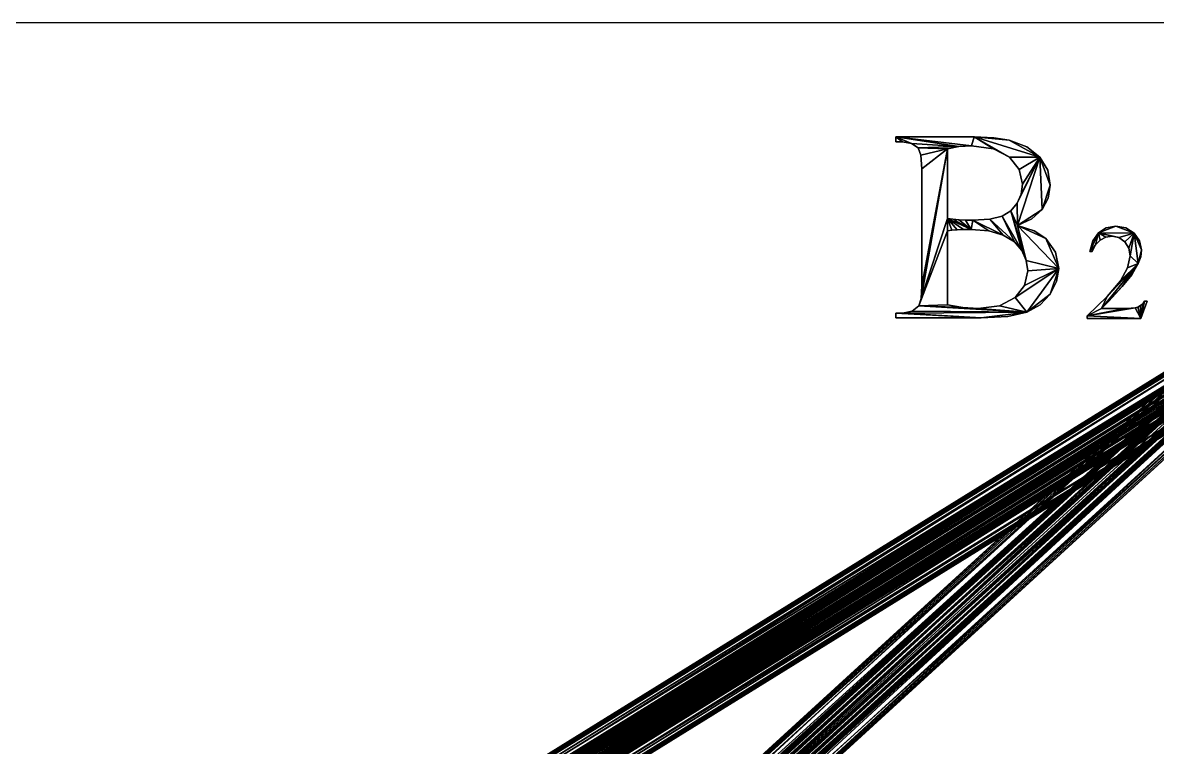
# Model space of a CAD drawing. Extents: x -12 to 200, y -2 to 100.
# Drawn here: x 31.38 to 72.85, y 73.5 to 100 of the extents above; entities that cross this region are included whole.
import ezdxf

# ---------------------------------------------------------------- set-up
doc = ezdxf.new("R2010")
doc.units = 0
doc.header["$MEASUREMENT"] = 0
for name, color, linetype in [('3õ', 7, 'CONTINUOUS'), ('AB', 7, 'CONTINUOUS'), ('DEFAULT', 7, 'CONTINUOUS'), ('´\xad.¯‗\xadÕþÛÓ', 7, 'CONTINUOUS'), ('´\xad.Ù¾¸Þ', 7, 'CONTINUOUS'), ('´\xad.‗.2', 7, 'CONTINUOUS'), ('└┬1', 7, 'CONTINUOUS')]:
    doc.layers.add(name, color=color, linetype=linetype)

# ---------------------------------------------------------------- blocks, each defined once
blk = doc.blocks.new('´\xad.‗.2G0')
at = {"layer": '´\xad.‗.2', "color": 15}
mesh = blk.add_polyface(dxfattribs=at)
corners = [(64.246, 94.649, 1.587), (64.246, 90.372, 1.587), (64.246, 94.649, 0.587), (64.21, 95.151, 1.587), (64.21, 95.151, 0.587), (64.104, 95.425, 1.587), (64.104, 95.425, 0.587), (63.867, 95.586, 1.587), (63.867, 95.586, 0.587), (63.538, 95.64, 1.587), (63.538, 95.64, 0.587), (63.289, 95.64, 1.587), (63.289, 95.64, 0.587), (63.289, 95.821, 1.587), (63.289, 95.821, 0.587), (66.15, 95.821, 0.587), (66.062, 95.494, 1.587), (65.598, 95.467, 1.587), (65.183, 95.386, 1.587), (64.217, 89.911, 1.587), (65.183, 92.842, 1.587), (66.062, 95.494, 0.587), (65.598, 95.467, 0.587), (65.183, 95.386, 0.587), (64.246, 90.372, 0.587), (64.217, 89.911, 0.587), (65.183, 92.842, 0.587)]
mesh.append_faces([[corners[k] for k in face] for face in [(10, 14, 12)]], dxfattribs={"vtx0": -1, "color": 15})
mesh.append_faces([[corners[k] for k in face] for face in [(14, 21, 15), (8, 14, 10), (6, 22, 8), (4, 23, 6), (2, 23, 4), (24, 23, 2)]], dxfattribs={"vtx0": -1, "vtx1": -1, "color": 15})
mesh.append_faces([[corners[k] for k in face] for face in [(7, 13, 17), (8, 22, 14)]], dxfattribs={"vtx0": -1, "vtx1": -1, "vtx2": -1, "color": 15})
mesh.append_faces([[corners[k] for k in face] for face in [(13, 16, 17), (5, 17, 18), (19, 18, 20), (14, 22, 21), (6, 23, 22), (25, 26, 23)]], dxfattribs={"vtx0": -1, "vtx2": -1, "color": 15})
mesh.append_faces([[corners[k] for k in face] for face in [(0, 1, 2), (3, 0, 4), (2, 4, 0), (5, 3, 6), (4, 6, 3), (7, 5, 8), (6, 8, 5), (9, 7, 10), (8, 10, 7), (11, 9, 12), (10, 12, 9), (13, 11, 14), (12, 14, 11), (14, 15, 13)]], dxfattribs={"vtx1": -1, "color": 15})
mesh.append_faces([[corners[k] for k in face] for face in [(7, 9, 13), (5, 7, 17), (3, 5, 18), (0, 3, 18), (1, 0, 18)]], dxfattribs={"vtx1": -1, "vtx2": -1, "color": 15})
mesh.append_faces([[corners[k] for k in face] for face in [(9, 11, 13)]], dxfattribs={"vtx2": -1, "color": 15})
mesh = blk.add_polyface(dxfattribs=at)
corners = [(66.15, 95.821, 1.587), (63.289, 95.821, 1.587), (66.15, 95.821, 0.587), (66.871, 95.792, 1.587), (66.871, 95.792, 0.587), (65.183, 92.842, 1.587), (65.183, 95.386, 1.587), (65.183, 92.842, 0.587), (65.183, 95.386, 0.587), (65.377, 92.812, 1.587), (65.377, 92.812, 0.587), (65.596, 92.791, 1.587), (65.596, 92.791, 0.587), (65.839, 92.778, 1.587), (65.839, 92.778, 0.587), (66.106, 92.774, 1.587), (66.106, 92.774, 0.587), (66.73, 92.812, 1.587), (66.73, 92.812, 0.587), (66.062, 95.494, 1.587), (66.862, 95.391, 1.587), (66.062, 95.494, 0.587), (66.862, 95.391, 0.587), (65.598, 95.467, 1.587), (65.598, 95.467, 0.587), (66.047, 92.437, 1.587), (67.219, 92.232, 1.587), (66.047, 92.437, 0.587), (67.219, 92.232, 0.587), (65.767, 92.435, 0.587)]
mesh.append_faces([[corners[k] for k in face] for face in [(22, 2, 21), (14, 27, 16), (12, 27, 14), (10, 27, 12), (7, 27, 10)]], dxfattribs={"vtx0": -1, "vtx1": -1, "color": 15})
mesh.append_faces([[corners[k] for k in face] for face in [(26, 15, 17), (28, 18, 16), (7, 29, 27)]], dxfattribs={"vtx0": -1, "vtx2": -1, "color": 15})
mesh.append_faces([[corners[k] for k in face] for face in [(0, 1, 2), (3, 0, 4), (2, 4, 0), (5, 6, 7), (8, 7, 6), (9, 5, 10), (7, 10, 5), (11, 9, 12), (10, 12, 9), (13, 11, 14), (12, 14, 11), (15, 13, 16), (14, 16, 13), (17, 15, 18), (16, 18, 15), (19, 20, 21), (22, 21, 20), (23, 19, 24), (21, 24, 19), (6, 23, 8), (24, 8, 23)]], dxfattribs={"vtx1": -1, "color": 15})
mesh.append_faces([[corners[k] for k in face] for face in [(20, 19, 0), (1, 0, 19), (13, 15, 25), (11, 13, 25), (9, 11, 25), (5, 9, 25)]], dxfattribs={"vtx1": -1, "vtx2": -1, "color": 15})
mesh = blk.add_polyface(dxfattribs=at)
corners = [(67.434, 95.704, 1.587), (66.871, 95.792, 1.587), (67.434, 95.704, 0.587), (66.871, 95.792, 0.587), (68.08, 95.46, 1.587), (68.08, 95.46, 0.587), (68.552, 95.081, 1.587), (68.552, 95.081, 0.587), (68.842, 94.601, 1.587), (68.842, 94.601, 0.587), (68.938, 94.053, 1.587), (68.938, 94.053, 0.587), (67.799, 94.631, 1.587), (67.917, 94.092, 1.587), (67.799, 94.631, 0.587), (67.917, 94.092, 0.587), (67.444, 95.084, 1.587), (67.444, 95.084, 0.587), (66.862, 95.391, 1.587), (66.862, 95.391, 0.587), (66.15, 95.821, 1.587), (68.635, 93.162, 1.587), (67.87, 93.731, 1.587), (66.15, 95.821, 0.587), (67.87, 93.731, 0.587)]
mesh.append_faces([[corners[k] for k in face] for face in [(23, 2, 3), (2, 7, 5), (7, 11, 9)]], dxfattribs={"vtx0": -1, "color": 15})
mesh.append_faces([[corners[k] for k in face] for face in [(17, 23, 19), (14, 7, 17), (15, 7, 14), (24, 7, 15)]], dxfattribs={"vtx0": -1, "vtx1": -1, "color": 15})
mesh.append_faces([[corners[k] for k in face] for face in [(20, 0, 6), (6, 10, 21), (16, 20, 6), (23, 7, 2), (17, 7, 23)]], dxfattribs={"vtx0": -1, "vtx1": -1, "vtx2": -1, "color": 15})
mesh.append_faces([[corners[k] for k in face] for face in [(0, 1, 2), (3, 2, 1), (4, 0, 5), (2, 5, 0), (6, 4, 7), (5, 7, 4), (8, 6, 9), (7, 9, 6), (10, 8, 11), (9, 11, 8), (12, 13, 14), (15, 14, 13), (16, 12, 17), (14, 17, 12), (18, 16, 19), (17, 19, 16)]], dxfattribs={"vtx1": -1, "color": 15})
mesh.append_faces([[corners[k] for k in face] for face in [(16, 18, 20), (12, 16, 6), (13, 12, 6), (22, 13, 6)]], dxfattribs={"vtx1": -1, "vtx2": -1, "color": 15})
mesh.append_faces([[corners[k] for k in face] for face in [(20, 1, 0), (0, 4, 6), (6, 8, 10)]], dxfattribs={"vtx2": -1, "color": 15})
mesh = blk.add_polyface(dxfattribs=at)
corners = [(63.289, 89.2, 1.587), (66.414, 89.2, 1.587), (63.289, 89.2, 0.587), (63.289, 89.38, 1.587), (63.289, 89.38, 0.587), (63.538, 89.38, 1.587), (63.538, 89.38, 0.587), (63.894, 89.446, 1.587), (63.894, 89.446, 0.587), (64.133, 89.644, 1.587), (64.133, 89.644, 0.587), (64.217, 89.911, 1.587), (64.217, 89.911, 0.587), (64.246, 90.372, 1.587), (64.246, 90.372, 0.587), (64.246, 94.649, 0.587), (65.183, 89.678, 1.587), (65.183, 92.393, 1.587), (65.183, 89.678, 0.587), (65.183, 92.393, 0.587), (65.336, 92.414, 1.587), (68.076, 89.407, 1.587), (65.183, 92.842, 1.587), (65.183, 95.386, 1.587), (65.746, 89.579, 1.587), (66.414, 89.2, 0.587), (68.076, 89.407, 0.587), (65.183, 92.842, 0.587), (65.336, 92.414, 0.587), (65.183, 95.386, 0.587), (65.746, 89.579, 0.587)]
mesh.append_faces([[corners[k] for k in face] for face in [(25, 4, 2)]], dxfattribs={"vtx0": -1, "color": 15})
mesh.append_faces([[corners[k] for k in face] for face in [(12, 29, 14), (10, 27, 12)]], dxfattribs={"vtx0": -1, "vtx1": -1, "color": 15})
mesh.append_faces([[corners[k] for k in face] for face in [(9, 22, 17), (10, 19, 27)]], dxfattribs={"vtx0": -1, "vtx1": -1, "vtx2": -1, "color": 15})
mesh.append_faces([[corners[k] for k in face] for face in [(1, 3, 5), (21, 5, 7), (22, 20, 17), (9, 17, 16), (9, 16, 24), (25, 6, 4), (26, 8, 6), (27, 19, 28), (10, 18, 19), (10, 30, 18)]], dxfattribs={"vtx0": -1, "vtx2": -1, "color": 15})
mesh.append_faces([[corners[k] for k in face] for face in [(0, 1, 2), (3, 0, 4), (2, 4, 0), (5, 3, 6), (4, 6, 3), (7, 5, 8), (6, 8, 5), (9, 7, 10), (8, 10, 7), (11, 9, 12), (10, 12, 9), (13, 11, 14), (12, 14, 11), (14, 15, 13), (16, 17, 18), (19, 18, 17), (17, 20, 19)]], dxfattribs={"vtx1": -1, "color": 15})
mesh.append_faces([[corners[k] for k in face] for face in [(11, 13, 23), (9, 11, 22)]], dxfattribs={"vtx1": -1, "vtx2": -1, "color": 15})
mesh.append_faces([[corners[k] for k in face] for face in [(1, 0, 3)]], dxfattribs={"vtx2": -1, "color": 15})
mesh = blk.add_polyface(dxfattribs=at)
corners = [(67.742, 92.579, 1.587), (68.26, 92.82, 1.587), (67.742, 92.579, 0.587), (68.26, 92.82, 0.587), (68.862, 93.581, 1.587), (68.938, 94.053, 1.587), (68.862, 93.581, 0.587), (68.938, 94.053, 0.587), (68.635, 93.162, 1.587), (68.635, 93.162, 0.587), (67.178, 92.928, 1.587), (66.73, 92.812, 1.587), (67.178, 92.928, 0.587), (66.73, 92.812, 0.587), (67.494, 93.122, 1.587), (67.494, 93.122, 0.587), (67.727, 93.399, 1.587), (67.727, 93.399, 0.587), (67.87, 93.731, 1.587), (67.87, 93.731, 0.587), (67.917, 94.092, 1.587), (67.917, 94.092, 0.587), (68.552, 95.081, 1.587), (67.627, 91.989, 1.587), (67.903, 91.67, 1.587), (68.552, 95.081, 0.587), (67.627, 91.989, 0.587), (67.903, 91.67, 0.587)]
mesh.append_faces([[corners[k] for k in face] for face in [(7, 9, 6), (9, 2, 3)]], dxfattribs={"vtx0": -1, "color": 15})
mesh.append_faces([[corners[k] for k in face] for face in [(17, 25, 19), (15, 2, 17)]], dxfattribs={"vtx0": -1, "vtx1": -1, "color": 15})
mesh.append_faces([[corners[k] for k in face] for face in [(22, 8, 0), (16, 22, 0), (25, 9, 7), (25, 2, 9), (17, 2, 25)]], dxfattribs={"vtx0": -1, "vtx1": -1, "vtx2": -1, "color": 15})
mesh.append_faces([[corners[k] for k in face] for face in [(23, 11, 10), (24, 10, 14), (26, 12, 13), (27, 15, 12)]], dxfattribs={"vtx0": -1, "vtx2": -1, "color": 15})
mesh.append_faces([[corners[k] for k in face] for face in [(0, 1, 2), (3, 2, 1), (4, 5, 6), (7, 6, 5), (8, 4, 9), (6, 9, 4), (1, 8, 3), (9, 3, 8), (10, 11, 12), (13, 12, 11), (14, 10, 15), (12, 15, 10), (16, 14, 17), (15, 17, 14), (18, 16, 19), (17, 19, 16), (20, 18, 21), (19, 21, 18)]], dxfattribs={"vtx1": -1, "color": 15})
mesh.append_faces([[corners[k] for k in face] for face in [(16, 18, 22), (14, 16, 0)]], dxfattribs={"vtx1": -1, "vtx2": -1, "color": 15})
mesh.append_faces([[corners[k] for k in face] for face in [(5, 4, 8), (8, 1, 0)]], dxfattribs={"vtx2": -1, "color": 15})
mesh = blk.add_polyface(dxfattribs=at)
corners = [(68.343, 92.388, 1.587), (67.742, 92.579, 1.587), (68.343, 92.388, 0.587), (67.742, 92.579, 0.587), (68.772, 92.11, 1.587), (68.772, 92.11, 0.587), (69.127, 91.611, 1.587), (69.127, 91.611, 0.587), (69.246, 91.011, 1.587), (69.246, 91.011, 0.587), (68.06, 91.307, 1.587), (68.113, 90.928, 1.587), (68.06, 91.307, 0.587), (68.113, 90.928, 0.587), (67.903, 91.67, 1.587), (67.903, 91.67, 0.587), (67.627, 91.989, 1.587), (67.627, 91.989, 0.587), (67.219, 92.232, 1.587), (67.219, 92.232, 0.587), (66.689, 92.386, 0.587), (66.73, 92.812, 1.587), (67.178, 92.928, 1.587), (67.494, 93.122, 1.587), (66.73, 92.812, 0.587), (67.178, 92.928, 0.587), (67.494, 93.122, 0.587)]
mesh.append_faces([[corners[k] for k in face] for face in [(3, 5, 2), (5, 9, 7)]], dxfattribs={"vtx0": -1, "color": 15})
mesh.append_faces([[corners[k] for k in face] for face in [(17, 24, 19), (15, 25, 17), (12, 26, 15), (13, 9, 12)]], dxfattribs={"vtx0": -1, "vtx1": -1, "color": 15})
mesh.append_faces([[corners[k] for k in face] for face in [(1, 4, 8), (10, 23, 1), (10, 1, 8), (3, 9, 5), (12, 3, 26), (12, 9, 3)]], dxfattribs={"vtx0": -1, "vtx1": -1, "vtx2": -1, "color": 15})
mesh.append_faces([[corners[k] for k in face] for face in [(0, 1, 2), (3, 2, 1), (4, 0, 5), (2, 5, 0), (6, 4, 7), (5, 7, 4), (8, 6, 9), (7, 9, 6), (10, 11, 12), (13, 12, 11), (14, 10, 15), (12, 15, 10), (16, 14, 17), (15, 17, 14), (18, 16, 19), (17, 19, 16), (19, 20, 18)]], dxfattribs={"vtx1": -1, "color": 15})
mesh.append_faces([[corners[k] for k in face] for face in [(16, 18, 21), (14, 16, 22), (10, 14, 23), (11, 10, 8)]], dxfattribs={"vtx1": -1, "vtx2": -1, "color": 15})
mesh.append_faces([[corners[k] for k in face] for face in [(1, 0, 4), (4, 6, 8)]], dxfattribs={"vtx2": -1, "color": 15})
mesh = blk.add_polyface(dxfattribs=at)
corners = [(66.414, 89.2, 1.587), (67.388, 89.252, 1.587), (66.414, 89.2, 0.587), (63.289, 89.2, 0.587), (65.746, 89.579, 1.587), (65.183, 89.678, 1.587), (65.746, 89.579, 0.587), (65.183, 89.678, 0.587), (66.301, 89.546, 1.587), (66.301, 89.546, 0.587), (67.08, 89.646, 1.587), (67.08, 89.646, 0.587), (66.689, 92.386, 1.587), (67.219, 92.232, 1.587), (66.689, 92.386, 0.587), (66.047, 92.437, 1.587), (66.047, 92.437, 0.587), (65.767, 92.435, 1.587), (65.767, 92.435, 0.587), (65.53, 92.427, 1.587), (65.53, 92.427, 0.587), (65.336, 92.414, 1.587), (65.336, 92.414, 0.587), (65.183, 92.393, 0.587), (66.106, 92.774, 1.587), (68.076, 89.407, 1.587), (63.538, 89.38, 1.587), (63.894, 89.446, 1.587), (64.133, 89.644, 1.587), (65.183, 92.842, 1.587), (66.106, 92.774, 0.587), (67.219, 92.232, 0.587), (68.076, 89.407, 0.587), (63.538, 89.38, 0.587), (64.133, 89.644, 0.587), (63.894, 89.446, 0.587), (65.183, 92.842, 0.587)]
mesh.append_faces([[corners[k] for k in face] for face in [(14, 30, 16), (31, 30, 14)]], dxfattribs={"vtx0": -1, "vtx1": -1, "color": 15})
mesh.append_faces([[corners[k] for k in face] for face in [(25, 0, 26), (25, 28, 4), (32, 33, 2), (32, 6, 34)]], dxfattribs={"vtx0": -1, "vtx1": -1, "vtx2": -1, "color": 15})
mesh.append_faces([[corners[k] for k in face] for face in [(25, 27, 28), (29, 15, 17), (29, 17, 19), (29, 19, 21), (25, 4, 8), (32, 34, 35), (36, 20, 18), (36, 22, 20), (32, 9, 6)]], dxfattribs={"vtx0": -1, "vtx2": -1, "color": 15})
mesh.append_faces([[corners[k] for k in face] for face in [(0, 1, 2), (2, 3, 0), (4, 5, 6), (7, 6, 5), (8, 4, 9), (6, 9, 4), (10, 8, 11), (9, 11, 8), (12, 13, 14), (15, 12, 16), (14, 16, 12), (17, 15, 18), (16, 18, 15), (19, 17, 20), (18, 20, 17), (21, 19, 22), (20, 22, 19), (22, 23, 21)]], dxfattribs={"vtx1": -1, "color": 15})
mesh.append_faces([[corners[k] for k in face] for face in [(12, 15, 24), (13, 12, 24)]], dxfattribs={"vtx1": -1, "vtx2": -1, "color": 15})
mesh = blk.add_polyface(dxfattribs=at)
corners = [(69.167, 90.528, 1.587), (69.246, 91.011, 1.587), (69.167, 90.528, 0.587), (69.246, 91.011, 0.587), (68.933, 90.066, 1.587), (68.933, 90.066, 0.587), (68.563, 89.676, 1.587), (68.563, 89.676, 0.587), (68.076, 89.407, 1.587), (68.076, 89.407, 0.587), (67.388, 89.252, 1.587), (67.388, 89.252, 0.587), (66.414, 89.2, 0.587), (67.649, 89.944, 1.587), (67.08, 89.646, 1.587), (67.649, 89.944, 0.587), (67.08, 89.646, 0.587), (67.997, 90.389, 1.587), (67.997, 90.389, 0.587), (68.113, 90.928, 1.587), (68.113, 90.928, 0.587), (66.414, 89.2, 1.587), (66.301, 89.546, 1.587), (66.301, 89.546, 0.587)]
mesh.append_faces([[corners[k] for k in face] for face in [(3, 5, 2), (5, 9, 7), (9, 12, 11)]], dxfattribs={"vtx0": -1, "color": 15})
mesh.append_faces([[corners[k] for k in face] for face in [(18, 3, 20), (15, 3, 18), (16, 9, 15)]], dxfattribs={"vtx0": -1, "vtx1": -1, "color": 15})
mesh.append_faces([[corners[k] for k in face] for face in [(1, 4, 8), (13, 1, 8), (3, 9, 5), (15, 9, 3)]], dxfattribs={"vtx0": -1, "vtx1": -1, "vtx2": -1, "color": 15})
mesh.append_faces([[corners[k] for k in face] for face in [(8, 22, 14), (9, 16, 23)]], dxfattribs={"vtx0": -1, "vtx2": -1, "color": 15})
mesh.append_faces([[corners[k] for k in face] for face in [(0, 1, 2), (3, 2, 1), (4, 0, 5), (2, 5, 0), (6, 4, 7), (5, 7, 4), (8, 6, 9), (7, 9, 6), (10, 8, 11), (9, 11, 8), (11, 12, 10), (13, 14, 15), (16, 15, 14), (17, 13, 18), (15, 18, 13), (19, 17, 20), (18, 20, 17)]], dxfattribs={"vtx1": -1, "color": 15})
mesh.append_faces([[corners[k] for k in face] for face in [(17, 19, 1), (13, 17, 1), (14, 13, 8)]], dxfattribs={"vtx1": -1, "vtx2": -1, "color": 15})
mesh.append_faces([[corners[k] for k in face] for face in [(1, 0, 4), (4, 6, 8), (8, 10, 21)]], dxfattribs={"vtx2": -1, "color": 15})
blk = doc.blocks.new('´\xad.‗.2G1')
at = {"layer": '´\xad.‗.2', "color": 15}
mesh = blk.add_polyface(dxfattribs=at)
corners = [(72.473, 89.82, 1.587), (72.241, 89.183, 1.587), (70.288, 89.183, 1.587), (70.288, 89.273, 1.587), (71.022, 89.988, 1.587), (71.501, 90.558, 1.587), (71.765, 91.034, 1.587), (71.853, 91.468, 1.587), (71.805, 91.755, 1.587), (71.66, 91.986, 1.587), (71.448, 92.138, 1.587), (71.199, 92.189, 1.587), (70.967, 92.153, 1.587), (70.76, 92.046, 1.587), (70.592, 91.87, 1.587), (70.473, 91.627, 1.587), (70.383, 91.627, 1.587), (70.492, 92.026, 1.587), (70.697, 92.32, 1.587), (70.981, 92.502, 1.587), (71.328, 92.562, 1.587), (71.698, 92.497, 1.587), (72.001, 92.303, 1.587), (72.203, 92.021, 1.587), (72.27, 91.693, 1.587), (72.241, 91.441, 1.587), (72.153, 91.19, 1.587), (71.916, 90.783, 1.587), (71.567, 90.353, 1.587), (71.073, 89.82, 1.587), (70.808, 89.552, 1.587), (71.672, 89.552, 1.587), (71.897, 89.557, 1.587), (72.042, 89.571, 1.587), (72.143, 89.601, 1.587), (72.234, 89.651, 1.587), (72.314, 89.723, 1.587), (72.383, 89.82, 1.587), (72.473, 89.82, 0.587), (72.241, 89.183, 0.587), (70.288, 89.183, 0.587), (70.288, 89.273, 0.587), (71.022, 89.988, 0.587), (71.501, 90.558, 0.587), (71.765, 91.034, 0.587), (71.853, 91.468, 0.587), (71.805, 91.755, 0.587), (71.66, 91.986, 0.587), (71.448, 92.138, 0.587), (71.199, 92.189, 0.587), (70.967, 92.153, 0.587), (70.76, 92.046, 0.587), (70.592, 91.87, 0.587), (70.473, 91.627, 0.587), (70.383, 91.627, 0.587), (70.492, 92.026, 0.587), (70.697, 92.32, 0.587), (70.981, 92.502, 0.587), (71.328, 92.562, 0.587), (71.698, 92.497, 0.587), (72.001, 92.303, 0.587), (72.203, 92.021, 0.587), (72.27, 91.693, 0.587), (72.241, 91.441, 0.587), (72.153, 91.19, 0.587), (71.916, 90.783, 0.587), (71.567, 90.353, 0.587), (71.073, 89.82, 0.587), (70.808, 89.552, 0.587), (71.672, 89.552, 0.587), (71.897, 89.557, 0.587), (72.042, 89.571, 0.587), (72.143, 89.601, 0.587), (72.234, 89.651, 0.587), (72.314, 89.723, 0.587), (72.383, 89.82, 0.587)]
mesh.append_faces([[corners[k] for k in face] for face in [(75, 39, 38), (39, 41, 40), (52, 54, 53), (54, 56, 55), (56, 58, 57), (58, 60, 59), (60, 62, 61), (62, 64, 63), (64, 66, 65), (66, 68, 67)]], dxfattribs={"vtx0": -1, "color": 15})
mesh.append_faces([[corners[k] for k in face] for face in [(74, 39, 75), (73, 39, 74), (51, 56, 52), (72, 39, 73), (50, 56, 51), (71, 39, 72), (49, 56, 50), (70, 41, 71), (48, 56, 49), (69, 41, 70), (68, 41, 69), (47, 60, 48), (46, 60, 47), (45, 60, 46)]], dxfattribs={"vtx0": -1, "vtx1": -1, "color": 15})
mesh.append_faces([[corners[k] for k in face] for face in [(14, 16, 18), (18, 20, 22), (22, 24, 26), (26, 28, 30), (33, 1, 3), (10, 18, 22), (26, 30, 4), (7, 22, 26), (52, 56, 54), (56, 60, 58), (60, 64, 62), (64, 68, 66), (71, 41, 39), (48, 60, 56), (64, 42, 68), (45, 64, 60)]], dxfattribs={"vtx0": -1, "vtx1": -1, "vtx2": -1, "color": 15})
mesh.append_faces([[corners[k] for k in face] for face in [(30, 3, 4), (26, 4, 5), (26, 5, 6), (26, 6, 7), (68, 42, 41), (64, 43, 42), (64, 44, 43), (64, 45, 44)]], dxfattribs={"vtx0": -1, "vtx2": -1, "color": 15})
mesh.append_faces([[corners[k] for k in face] for face in [(0, 37, 38), (75, 38, 37), (1, 0, 39), (38, 39, 0), (2, 1, 40), (39, 40, 1), (3, 2, 41), (40, 41, 2), (4, 3, 42), (41, 42, 3), (5, 4, 43), (42, 43, 4), (6, 5, 44), (43, 44, 5), (7, 6, 45), (44, 45, 6), (8, 7, 46), (45, 46, 7), (9, 8, 47), (46, 47, 8), (10, 9, 48), (47, 48, 9), (11, 10, 49), (48, 49, 10), (12, 11, 50), (49, 50, 11), (13, 12, 51), (50, 51, 12), (14, 13, 52), (51, 52, 13), (15, 14, 53), (52, 53, 14), (16, 15, 54), (53, 54, 15), (17, 16, 55), (54, 55, 16), (18, 17, 56), (55, 56, 17), (19, 18, 57), (56, 57, 18), (20, 19, 58), (57, 58, 19), (21, 20, 59), (58, 59, 20), (22, 21, 60), (59, 60, 21), (23, 22, 61), (60, 61, 22), (24, 23, 62), (61, 62, 23), (25, 24, 63), (62, 63, 24), (26, 25, 64), (63, 64, 25), (27, 26, 65), (64, 65, 26), (28, 27, 66), (65, 66, 27), (29, 28, 67), (66, 67, 28), (30, 29, 68), (67, 68, 29), (31, 30, 69), (68, 69, 30), (32, 31, 70), (69, 70, 31), (33, 32, 71), (70, 71, 32), (34, 33, 72), (71, 72, 33), (35, 34, 73), (72, 73, 34), (36, 35, 74), (73, 74, 35), (37, 36, 75), (74, 75, 36)]], dxfattribs={"vtx1": -1, "color": 15})
mesh.append_faces([[corners[k] for k in face] for face in [(36, 37, 1), (35, 36, 1), (13, 14, 18), (34, 35, 1), (12, 13, 18), (33, 34, 1), (11, 12, 18), (32, 33, 3), (10, 11, 18), (31, 32, 3), (30, 31, 3), (9, 10, 22), (8, 9, 22), (7, 8, 22)]], dxfattribs={"vtx1": -1, "vtx2": -1, "color": 15})
mesh.append_faces([[corners[k] for k in face] for face in [(37, 0, 1), (1, 2, 3), (14, 15, 16), (16, 17, 18), (18, 19, 20), (20, 21, 22), (22, 23, 24), (24, 25, 26), (26, 27, 28), (28, 29, 30)]], dxfattribs={"vtx2": -1, "color": 15})

msp = doc.modelspace()

# ---------------------------------------------------------------- linework, layer by layer
at = {"layer": 'DEFAULT', "color": 18, "linetype": 'Continuous'}
msp.add_lwpolyline([(75.518, 87.559), (14.916, 50)], dxfattribs=at)
msp.add_lwpolyline([(75.518, 87.559), (14.916, 50)], dxfattribs=at)
at = {"layer": '└┬1', "color": 18, "linetype": 'Continuous'}
msp.add_lwpolyline([(75.518, 87.559), (34.475, 50)], dxfattribs=at)

# ---------------------------------------------------------------- block references
at = {"layer": '´\xad.‗.2'}
for name in ['´\xad.‗.2G0', '´\xad.‗.2G1']:
    msp.add_blockref(name, (0, 0), dxfattribs=at)

# ---------------------------------------------------------------- meshes
at = {"layer": '3õ', "color": 4}
mesh = msp.add_polyface(dxfattribs=at)
corners = [(100, 0), (0, 0), (100, 100), (0, 100)]
mesh.append_faces([[corners[k] for k in face] for face in [(0, 3, 1)]], dxfattribs={"vtx0": -1, "color": 4})
mesh.append_faces([[corners[k] for k in face] for face in [(0, 2, 3)]], dxfattribs={"vtx2": -1, "color": 4})
at = {"layer": 'AB', "color": 175}
mesh = msp.add_polyface(dxfattribs=at)
corners = [(75.541, 88.193, 81.847), (75.762, 87.886, 81.791), (75.983, 87.578, 81.734), (76.068, 87.265, 81.938), (76.152, 86.952, 82.141), (76.051, 86.817, 82.484), (75.95, 86.681, 82.828), (75.723, 86.803, 83.11), (75.495, 86.925, 83.393), (75.275, 87.232, 83.449), (75.054, 87.54, 83.505), (74.969, 87.853, 83.302), (74.884, 88.166, 83.099), (74.985, 88.301, 82.755), (75.086, 88.437, 82.412), (75.314, 88.315, 82.129), (14.939, 50.634, 49.227), (15.16, 50.327, 49.171), (15.381, 50.019, 49.115), (15.465, 49.706, 49.318), (15.55, 49.393, 49.521), (15.449, 49.258, 49.864), (15.348, 49.122, 50.208), (15.12, 49.244, 50.49), (14.893, 49.366, 50.773), (14.672, 49.673, 50.829), (14.451, 49.981, 50.885), (14.367, 50.294, 50.682), (14.282, 50.607, 50.479), (14.383, 50.742, 50.136), (14.484, 50.878, 49.792), (14.711, 50.756, 49.51)]
mesh.append_faces([[corners[k] for k in face] for face in [(0, 17, 1), (1, 18, 2), (2, 19, 3), (3, 20, 4), (4, 21, 5), (5, 22, 6), (6, 23, 7), (7, 24, 8), (8, 25, 9), (9, 26, 10), (10, 27, 11), (11, 28, 12), (12, 29, 13), (13, 30, 14), (14, 31, 15), (15, 16, 0)]], dxfattribs={"vtx0": -1, "color": 175})
mesh.append_faces([[corners[k] for k in face] for face in [(0, 16, 17), (1, 17, 18), (2, 18, 19), (3, 19, 20), (4, 20, 21), (5, 21, 22), (6, 22, 23), (7, 23, 24), (8, 24, 25), (9, 25, 26), (10, 26, 27), (11, 27, 28), (12, 28, 29), (13, 29, 30), (14, 30, 31), (15, 31, 16)]], dxfattribs={"vtx2": -1, "color": 175})
at = {"layer": '´\xad.¯‗\xadÕþÛÓ', "color": 15}
mesh = msp.add_polyface(dxfattribs=at)
corners = [(75.241, 88.007, -0.85), (75.44, 87.686, -0.912), (75.639, 87.365, -0.974), (75.802, 87.101, -0.75), (75.966, 86.836, -0.527), (75.999, 86.784, -0.149), (76.031, 86.731, 0.229), (75.914, 86.921, 0.539), (75.796, 87.111, 0.85), (75.597, 87.432, 0.912), (75.398, 87.753, 0.974), (75.234, 88.017, 0.75), (75.071, 88.281, 0.527), (75.038, 88.334, 0.149), (75.006, 88.386, -0.229), (75.123, 88.197, -0.539), (14.638, 50.448, -0.85), (14.837, 50.127, -0.912), (15.036, 49.806, -0.974), (15.2, 49.542, -0.75), (15.364, 49.278, -0.527), (15.396, 49.225, -0.149), (15.429, 49.173, 0.229), (15.311, 49.362, 0.539), (15.193, 49.552, 0.85), (14.995, 49.873, 0.912), (14.796, 50.194, 0.974), (14.632, 50.458, 0.75), (14.468, 50.722, 0.527), (14.436, 50.775, 0.149), (14.403, 50.827, -0.229), (14.521, 50.638, -0.539)]
mesh.append_faces([[corners[k] for k in face] for face in [(0, 17, 1), (1, 18, 2), (2, 19, 3), (3, 20, 4), (4, 21, 5), (5, 22, 6), (6, 23, 7), (7, 24, 8), (8, 25, 9), (9, 26, 10), (10, 27, 11), (11, 28, 12), (12, 29, 13), (13, 30, 14), (14, 31, 15), (15, 16, 0)]], dxfattribs={"vtx0": -1, "color": 15})
mesh.append_faces([[corners[k] for k in face] for face in [(0, 16, 17), (1, 17, 18), (2, 18, 19), (3, 19, 20), (4, 20, 21), (5, 21, 22), (6, 22, 23), (7, 23, 24), (8, 24, 25), (9, 25, 26), (10, 26, 27), (11, 27, 28), (12, 28, 29), (13, 29, 30), (14, 30, 31), (15, 31, 16)]], dxfattribs={"vtx2": -1, "color": 15})
at = {"layer": '´\xad.Ù¾¸Þ', "color": 18}
mesh = msp.add_polyface(dxfattribs=at)
corners = [(75.201, 87.862, 82.859), (75.252, 87.93, 82.688), (75.302, 87.998, 82.516), (75.416, 87.937, 82.375), (75.53, 87.876, 82.233), (75.64, 87.722, 82.205), (75.751, 87.568, 82.177), (75.793, 87.412, 82.279), (75.835, 87.255, 82.38), (75.785, 87.188, 82.552), (75.734, 87.12, 82.724), (75.621, 87.181, 82.865), (75.507, 87.242, 83.006), (75.396, 87.396, 83.034), (75.286, 87.549, 83.062), (75.244, 87.706, 82.961), (14.599, 50.304, 50.24), (14.649, 50.371, 50.068), (14.7, 50.439, 49.896), (14.814, 50.378, 49.755), (14.927, 50.317, 49.614), (15.038, 50.163, 49.585), (15.148, 50.01, 49.557), (15.191, 49.853, 49.659), (15.233, 49.696, 49.76), (15.182, 49.629, 49.932), (15.132, 49.561, 50.104), (15.018, 49.622, 50.245), (14.904, 49.683, 50.386), (14.794, 49.837, 50.415), (14.684, 49.99, 50.443), (14.641, 50.147, 50.341)]
mesh.append_faces([[corners[k] for k in face] for face in [(0, 17, 1), (1, 18, 2), (2, 19, 3), (3, 20, 4), (4, 21, 5), (5, 22, 6), (6, 23, 7), (7, 24, 8), (8, 25, 9), (9, 26, 10), (10, 27, 11), (11, 28, 12), (12, 29, 13), (13, 30, 14), (14, 31, 15), (15, 16, 0)]], dxfattribs={"vtx0": -1, "color": 18})
mesh.append_faces([[corners[k] for k in face] for face in [(0, 16, 17), (1, 17, 18), (2, 18, 19), (3, 19, 20), (4, 20, 21), (5, 21, 22), (6, 22, 23), (7, 23, 24), (8, 24, 25), (9, 25, 26), (10, 26, 27), (11, 27, 28), (12, 28, 29), (13, 29, 30), (14, 30, 31), (15, 31, 16)]], dxfattribs={"vtx2": -1, "color": 18})
at = {"layer": '└┬1', "color": 175}
mesh = msp.add_polyface(dxfattribs=at)
corners = [(75.867, 88.193, 81.93), (76.091, 87.886, 81.972), (76.315, 87.578, 82.015), (76.305, 87.265, 82.235), (76.296, 86.952, 82.455), (76.059, 86.817, 82.723), (75.821, 86.681, 82.991), (75.496, 86.803, 83.151), (75.17, 86.925, 83.31), (74.946, 87.232, 83.267), (74.722, 87.54, 83.224), (74.732, 87.853, 83.004), (74.741, 88.166, 82.785), (74.978, 88.301, 82.516), (75.215, 88.437, 82.248), (75.541, 88.315, 82.089), (34.824, 50.634, 26.683), (35.048, 50.327, 26.726), (35.272, 50.019, 26.769), (35.262, 49.706, 26.989), (35.253, 49.393, 27.208), (35.016, 49.258, 27.477), (34.778, 49.122, 27.745), (34.452, 49.244, 27.904), (34.127, 49.366, 28.063), (33.903, 49.673, 28.021), (33.679, 49.981, 27.978), (33.688, 50.294, 27.758), (33.698, 50.607, 27.538), (33.935, 50.742, 27.27), (34.172, 50.878, 27.002), (34.498, 50.756, 26.842)]
mesh.append_faces([[corners[k] for k in face] for face in [(0, 17, 1), (1, 18, 2), (2, 19, 3), (3, 20, 4), (4, 21, 5), (5, 22, 6), (6, 23, 7), (7, 24, 8), (8, 25, 9), (9, 26, 10), (10, 27, 11), (11, 28, 12), (12, 29, 13), (13, 30, 14), (14, 31, 15), (15, 16, 0)]], dxfattribs={"vtx0": -1, "color": 175})
mesh.append_faces([[corners[k] for k in face] for face in [(0, 16, 17), (1, 17, 18), (2, 18, 19), (3, 19, 20), (4, 20, 21), (5, 21, 22), (6, 22, 23), (7, 23, 24), (8, 24, 25), (9, 25, 26), (10, 26, 27), (11, 27, 28), (12, 28, 29), (13, 29, 30), (14, 30, 31), (15, 31, 16)]], dxfattribs={"vtx2": -1, "color": 175})
at = {"layer": '└┬1', "color": 18}
mesh = msp.add_polyface(dxfattribs=at)
corners = [(75.13, 87.862, 82.702), (75.248, 87.93, 82.568), (75.367, 87.998, 82.434), (75.53, 87.937, 82.354), (75.693, 87.876, 82.275), (75.805, 87.722, 82.296), (75.917, 87.568, 82.317), (75.912, 87.412, 82.427), (75.907, 87.255, 82.537), (75.789, 87.188, 82.671), (75.67, 87.12, 82.805), (75.507, 87.181, 82.885), (75.344, 87.242, 82.965), (75.232, 87.396, 82.943), (75.12, 87.549, 82.922), (75.125, 87.706, 82.812), (34.087, 50.304, 27.456), (34.205, 50.371, 27.322), (34.324, 50.439, 27.188), (34.487, 50.378, 27.108), (34.65, 50.317, 27.028), (34.762, 50.163, 27.05), (34.873, 50.01, 27.071), (34.869, 49.853, 27.181), (34.864, 49.696, 27.291), (34.745, 49.629, 27.425), (34.627, 49.561, 27.559), (34.464, 49.622, 27.639), (34.301, 49.683, 27.718), (34.189, 49.837, 27.697), (34.077, 49.99, 27.676), (34.082, 50.147, 27.566)]
mesh.append_faces([[corners[k] for k in face] for face in [(0, 17, 1), (1, 18, 2), (2, 19, 3), (3, 20, 4), (4, 21, 5), (5, 22, 6), (6, 23, 7), (7, 24, 8), (8, 25, 9), (9, 26, 10), (10, 27, 11), (11, 28, 12), (12, 29, 13), (13, 30, 14), (14, 31, 15), (15, 16, 0)]], dxfattribs={"vtx0": -1, "color": 18})
mesh.append_faces([[corners[k] for k in face] for face in [(0, 16, 17), (1, 17, 18), (2, 18, 19), (3, 19, 20), (4, 20, 21), (5, 21, 22), (6, 22, 23), (7, 23, 24), (8, 24, 25), (9, 25, 26), (10, 26, 27), (11, 27, 28), (12, 28, 29), (13, 29, 30), (14, 30, 31), (15, 31, 16)]], dxfattribs={"vtx2": -1, "color": 18})

doc.saveas('drawing.dxf')
